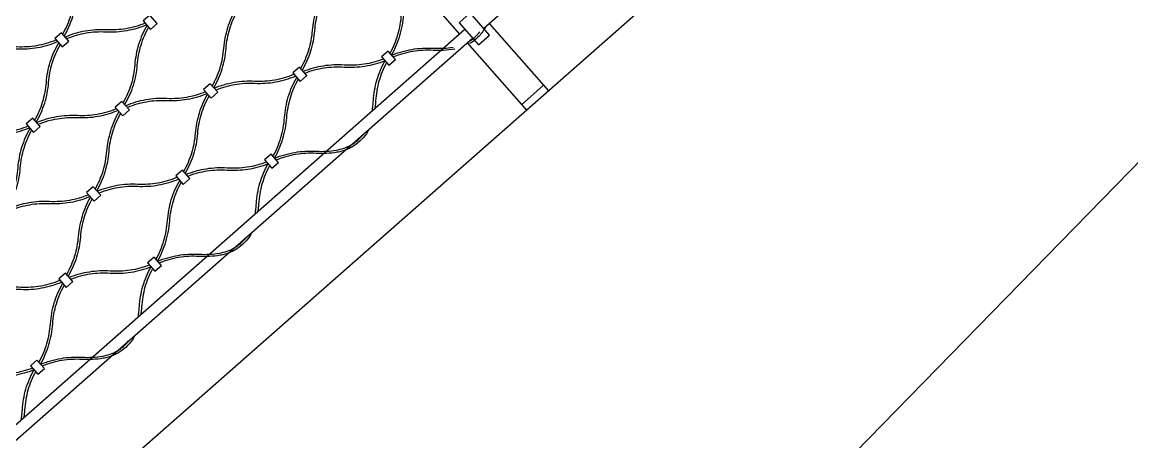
# Model space of a CAD drawing. Header units: millimetres. Extents: x 832728086 to 834530684, y 817551485 to 818349469.
# Drawn here: x 834422721 to 834423475, y 817820346 to 817820631 of the extents above; entities that cross this region are included whole.
import ezdxf

# ---------------------------------------------------------------- set-up
doc = ezdxf.new("R2010")
doc.units = ezdxf.units.MM
doc.header["$LTSCALE"] = 100
doc.layers.add('056-Railing-l', color=6, linetype='Continuous', lineweight=25)
for name, color, linetype in [('A-COLS', 3, 'Continuous'), ('DLN210__', 7, 'Continuous'), ('mesh- l', 8, 'Continuous')]:
    doc.layers.add(name, color=color, linetype=linetype)

msp = doc.modelspace()

# ---------------------------------------------------------------- linework, layer by layer
at = {"layer": '056-Railing-l'}
for points in [[(834423034.4444, 817820626.7149), (834424032.8563, 817821505.3922)], [(834422497.9966, 817821213.6532), (834423017.946, 817820622.852)], [(834422023.2404, 817819747.4366), (834423021.6523, 817820626.1138)], [(834423038.245, 817820630.0597), (834423078.5452, 817820584.2679)], [(834422028.5256, 817819741.4311), (834423026.9375, 817820620.1083)], [(834423023.2312, 817820616.8465), (834423063.5315, 817820571.0547)], [(834423060.2282, 817820574.8081), (834423075.2419, 817820588.0213)]]:
    msp.add_lwpolyline(points, dxfattribs=at)
msp.add_lwpolyline([(834423030.9015, 817820615.6042), (834423038.4083, 817820622.2108), (834423025.1952, 817820637.2245), (834423017.6883, 817820630.6179)], close=True, dxfattribs=at)
at = {"layer": 'A-COLS'}
msp.add_line((834424152.0256, 817821529.0111, 0.0052), (834419835.8825, 817817730.4819, 0.0052), dxfattribs=at)
at = {"layer": 'DLN210__', "color": 5}
msp.add_line((834424875.7779, 817821966.15, 0.0052), (834420265.3112, 817817242.5362), dxfattribs=at)
at = {"layer": 'mesh- l'}
for points in [[(834422764.3992, 817820675.5488, 0.05643381), (834422758.7076, 817820662.6028, 0.05608633), (834422756.0449, 817820648.7127, -0.05520174), (834422753.5118, 817820635.3716, -0.05548959), (834422748.1143, 817820622.9119)], [(834422765.4661, 817820674.3366, 0.05541212), (834422760.0822, 817820661.8885, 0.05509445), (834422757.5549, 817820648.5625, -0.0561917), (834422754.8862, 817820634.6574, -0.05650781), (834422749.1809, 817820621.6999)], [(834422970.7538, 817820609.8165, 0.05501314), (834422976.1154, 817820622.5128, 0.05502564), (834422978.5789, 817820636.0728, -0.05608013), (834422981.1805, 817820650.223, -0.05606721), (834422986.861, 817820663.4414)], [(834422971.8265, 817820608.5977, 0.05606721), (834422977.507, 817820621.8162, 0.05608013), (834422980.1085, 817820635.9664, -0.05502564), (834422982.5721, 817820649.5263, -0.05501314), (834422987.9336, 817820662.2227)], [(834422926.2129, 817820652.131, 0.05643381), (834422920.5213, 817820639.1849, 0.05608633), (834422917.8586, 817820625.2948, -0.05520174), (834422915.3255, 817820611.9537, -0.05548959), (834422909.928, 817820599.494)], [(834422927.2798, 817820650.9187, 0.05541212), (834422921.8959, 817820638.4706, 0.05509445), (834422919.3686, 817820625.1446, -0.0561917), (834422916.7, 817820611.2395, -0.05650781), (834422910.9946, 817820598.2821)], [(834422849.8468, 817820587.5394, 0.05541212), (834422855.2307, 817820599.9876, 0.05509445), (834422857.758, 817820613.3136, -0.0561917), (834422860.4266, 817820627.2187, -0.05650781), (834422866.132, 817820640.1761)], [(834422850.9136, 817820586.3272, 0.05643381), (834422856.6052, 817820599.2733, 0.05608633), (834422859.268, 817820613.1634, -0.05520174), (834422861.801, 817820626.5045, -0.05548959), (834422867.1986, 817820638.9642)], [(834422804.2221, 817820630.2994, -0.05541212), (834422791.1908, 817820626.5407, -0.05509445), (834422777.6517, 817820625.7271, 0.0561917), (834422763.5202, 817820624.8468, 0.05650781), (834422749.9429, 817820620.834)], [(834422805.289, 817820629.0872, -0.05643381), (834422791.7247, 817820625.0866, -0.05608633), (834422777.6088, 817820624.2103, 0.05520174), (834422764.054, 817820623.3928, 0.05548959), (834422751.0095, 817820619.6221)], [(834422805.5198, 817820628.8249, 0.05643381), (834422799.8281, 817820615.8789, 0.05608633), (834422797.1654, 817820601.9888, -0.05520174), (834422794.6323, 817820588.6477, -0.05548959), (834422789.2348, 817820576.188)], [(834422806.5866, 817820627.6127, 0.05541212), (834422801.2027, 817820615.1646, 0.05509445), (834422798.6754, 817820601.8386, -0.0561917), (834422796.0068, 817820587.9335, -0.05650781), (834422790.3014, 817820574.976)], [(834423023.864, 817820617.5462, 0.04696625), (834423028.1263, 817820620.5684, 0.04773522), (834423031.7435, 817820624.3379)], [(834423035.9959, 817820628.0804, -0.07040739), (834423031.2853, 817820621.432, -0.07045259), (834423024.9145, 817820616.3524)], [(834422689.3307, 817820609.4829, -0.05643381), (834422702.895, 817820613.4834, -0.05608633), (834422717.0108, 817820614.3597, 0.05520174), (834422730.5656, 817820615.1772, 0.05548959), (834422743.6101, 817820618.9479)], [(834422690.3975, 817820608.2706, -0.05541212), (834422703.4288, 817820612.0293, -0.05509445), (834422716.9679, 817820612.8429, 0.0561917), (834422731.0994, 817820613.7232, 0.05650781), (834422744.6767, 817820617.736)], [(834422729.1536, 817820564.2334, 0.05541212), (834422734.5375, 817820576.6816, 0.05509445), (834422737.0648, 817820590.0075, -0.0561917), (834422739.7334, 817820603.9127, -0.05650781), (834422745.4388, 817820616.8701)], [(834422730.2204, 817820563.0212, 0.05643381), (834422735.912, 817820575.9672, 0.05608633), (834422738.5748, 817820589.8574, -0.05520174), (834422741.1079, 817820603.1984, -0.05548959), (834422746.5054, 817820615.6581)], [(834422971.9125, 817820608.5, -0.05606931), (834422985.7402, 817820612.4728, -0.05608344), (834423000.1048, 817820613.2737, 0.02711779), (834423006.9116, 817820613.2593, 0.02711429), (834423013.68, 817820613.9815)], [(834423014.8694, 817820612.63, -0.00190048), (834423014.626, 817820612.586, -0.00189297), (834423014.3823, 817820612.5437, -0.0280161), (834423007.2226, 817820611.7405, -0.02801983), (834423000.018, 817820611.7429, 0.05502888), (834422986.2562, 817820611.0046, 0.05501523), (834422972.9867, 817820607.2826)], [(834422966.2497, 817820605.8526, -0.05599755), (834422953.1506, 817820602.3229, -0.0550563), (834422939.5929, 817820601.7622, 0.05611313), (834422925.442, 817820601.1472, 0.05708602), (834422911.7924, 817820597.3755)], [(834422967.3223, 817820604.6338, -0.05708602), (834422953.6727, 817820600.8621, -0.05611313), (834422939.5219, 817820600.2471, 0.0550563), (834422925.9642, 817820599.6864, 0.05599755), (834422912.8651, 817820596.1567)], [(834422958.6856, 817820570.6985, 0.01408298), (834422959.1766, 817820574.1407, 0.01401475), (834422959.4735, 817820577.6052, -0.05610981), (834422961.8637, 817820591.5666, -0.05708383), (834422967.3223, 817820604.6338)], [(834422968.3965, 817820603.4163, 0.05599537), (834422963.2471, 817820590.8648, 0.05505305), (834422960.9855, 817820577.4851, -0.01031216), (834422960.781, 817820574.871, -0.0103492), (834422960.4686, 817820572.2676)], [(834422851.1444, 817820586.065, -0.05643381), (834422864.7087, 817820590.0656, -0.05608633), (834422878.8245, 817820590.9419, 0.05520174), (834422892.3793, 817820591.7594, 0.05548959), (834422905.4239, 817820595.5301)], [(834422852.2112, 817820584.8528, -0.05541212), (834422865.2426, 817820588.6114, -0.05509445), (834422878.7816, 817820589.4251, 0.0561917), (834422892.9131, 817820590.3053, 0.05650781), (834422906.4905, 817820594.3181)], [(834422891.1812, 817820539.7866, 0.05501314), (834422896.5427, 817820552.4829, 0.05502564), (834422899.0063, 817820566.0429, -0.05608013), (834422901.6078, 817820580.1931, -0.05606721), (834422907.2883, 817820593.4115)], [(834422892.2538, 817820538.5678, 0.05606721), (834422897.9343, 817820551.7863, 0.05608013), (834422900.5358, 817820565.9364, -0.05502564), (834422902.9994, 817820579.4964, -0.05501314), (834422908.3609, 817820592.1927)], [(834422845.3427, 817820583.5755, -0.05541212), (834422832.3113, 817820579.8168, -0.05509445), (834422818.7723, 817820579.0032, 0.0561917), (834422804.6407, 817820578.1229, 0.05650781), (834422791.0634, 817820574.1101)], [(834422846.4095, 817820582.3633, -0.05643381), (834422832.8452, 817820578.3627, -0.05608633), (834422818.7293, 817820577.4864, 0.05520174), (834422805.1745, 817820576.6689, 0.05548959), (834422792.13, 817820572.8982)], [(834422846.6403, 817820582.101, 0.05643381), (834422840.9487, 817820569.155, 0.05608633), (834422838.2859, 817820555.2649, -0.05520174), (834422835.7528, 817820541.9238, -0.05548959), (834422830.3553, 817820529.4641)], [(834422847.7071, 817820580.8888, 0.05541212), (834422842.3232, 817820568.4407, 0.05509445), (834422839.7959, 817820555.1147, -0.0561917), (834422837.1273, 817820541.2096, -0.05650781), (834422831.4219, 817820528.2522)], [(834422730.4512, 817820562.759, -0.05643381), (834422744.0155, 817820566.7596, -0.05608633), (834422758.1313, 817820567.6359, 0.05520174), (834422771.6861, 817820568.4533, 0.05548959), (834422784.7307, 817820572.224)], [(834422731.518, 817820561.5468, -0.05541212), (834422744.5494, 817820565.3054, -0.05509445), (834422758.0884, 817820566.119, 0.0561917), (834422772.2199, 817820566.9993, 0.05650781), (834422785.7973, 817820571.0121)], [(834422770.2741, 817820517.5095, 0.05541212), (834422775.658, 817820529.9577, 0.05509445), (834422778.1853, 817820543.2836, -0.0561917), (834422780.8539, 817820557.1888, -0.05650781), (834422786.5593, 817820570.1462)], [(834422771.3409, 817820516.2973, 0.05643381), (834422777.0325, 817820529.2434, 0.05608633), (834422779.6953, 817820543.1335, -0.05520174), (834422782.2284, 817820556.4746, -0.05548959), (834422787.6259, 817820568.9343)], [(834422724.6495, 817820560.2695, -0.05541212), (834422711.6181, 817820556.5108, -0.05509445), (834422698.0791, 817820555.6972, 0.0561917), (834422683.9475, 817820554.8169, 0.05650781), (834422670.3702, 817820550.8041)], [(834422725.7163, 817820559.0572, -0.05643381), (834422712.152, 817820555.0567, -0.05608633), (834422698.0361, 817820554.1804, 0.05520174), (834422684.4813, 817820553.3629, 0.05548959), (834422671.4368, 817820549.5922)], [(834422725.9471, 817820558.795, 0.05643381), (834422720.2555, 817820545.849, 0.05608633), (834422717.5927, 817820531.9588, -0.05520174), (834422715.0596, 817820518.6178, -0.05548959), (834422709.6621, 817820506.1581)], [(834422727.0139, 817820557.5828, 0.05541212), (834422721.63, 817820545.1347, 0.05509445), (834422719.1027, 817820531.8087, -0.0561917), (834422716.4341, 817820517.9035, -0.05650781), (834422710.7287, 817820504.9461)], [(834422956.4232, 817820558.0504, -0.05861222), (834422952.6163, 817820552.4007, -0.05918417), (834422947.5977, 817820547.7949, -0.02931437), (834422944.7009, 817820545.9557, -0.02849813), (834422941.611, 817820544.4627, -0.02885982), (834422938.2655, 817820543.2965, -0.02750146), (834422934.8096, 817820542.5138, -0.0280161), (834422927.6499, 817820541.7106, -0.02801983), (834422920.4454, 817820541.713, 0.05502888), (834422906.6835, 817820540.9747, 0.05501523), (834422893.414, 817820537.2527)], [(834422892.3399, 817820538.4701, -0.05606931), (834422906.1675, 817820542.4429, -0.05608344), (834422920.5322, 817820543.2438, 0.02749376), (834422927.4332, 817820543.2343, 0.02749016), (834422934.2936, 817820543.9821, 0.04358453), (834422939.491, 817820545.3128, 0.04703204), (834422944.3608, 817820547.5565, 0.04662132), (834422948.584, 817820550.5646, 0.04736718), (834422952.1708, 817820554.308)], [(834422886.677, 817820535.8226, -0.05599755), (834422873.5779, 817820532.2929, -0.0550563), (834422860.0203, 817820531.7323, 0.05611313), (834422845.8694, 817820531.1172, 0.05708602), (834422832.2198, 817820527.3456)], [(834422887.7497, 817820534.6039, -0.05708602), (834422874.1001, 817820530.8322, -0.05611313), (834422859.9492, 817820530.2171, 0.0550563), (834422846.3915, 817820529.6565, 0.05599755), (834422833.2924, 817820526.1268)], [(834422879.1129, 817820500.6685, 0.01408298), (834422879.6039, 817820504.1108, 0.01401475), (834422879.9008, 817820507.5752, -0.05610981), (834422882.291, 817820521.5367, -0.05708383), (834422887.7497, 817820534.6039)], [(834422888.8238, 817820533.3864, 0.05599537), (834422883.6744, 817820520.8349, 0.05505305), (834422881.4128, 817820507.4552, -0.01031216), (834422881.2083, 817820504.8411, -0.0103492), (834422880.896, 817820502.2377)], [(834422771.5717, 817820516.0351, -0.05643381), (834422785.136, 817820520.0357, -0.05608633), (834422799.2519, 817820520.912, 0.05520174), (834422812.8067, 817820521.7294, 0.05548959), (834422825.8512, 817820525.5001)], [(834422772.6386, 817820514.8229, -0.05541212), (834422785.6699, 817820518.5815, -0.05509445), (834422799.209, 817820519.3951, 0.0561917), (834422813.3405, 817820520.2754, 0.05650781), (834422826.9178, 817820524.2882)], [(834422811.6085, 817820469.7567, 0.05501314), (834422816.97, 817820482.453, 0.05502564), (834422819.4336, 817820496.013, -0.05608013), (834422822.0351, 817820510.1632, -0.05606721), (834422827.7156, 817820523.3816)], [(834422812.6811, 817820468.5379, 0.05606721), (834422818.3616, 817820481.7564, 0.05608013), (834422820.9632, 817820495.9065, -0.05502564), (834422823.4267, 817820509.4665, -0.05501314), (834422828.7883, 817820522.1628)], [(834422765.77, 817820513.5456, -0.05541212), (834422752.7387, 817820509.7869, -0.05509445), (834422739.1996, 817820508.9733, 0.0561917), (834422725.0681, 817820508.093, 0.05650781), (834422711.4908, 817820504.0802)], [(834422766.8368, 817820512.3333, -0.05643381), (834422753.2725, 817820508.3328, -0.05608633), (834422739.1567, 817820507.4565, 0.05520174), (834422725.6019, 817820506.639, 0.05548959), (834422712.5573, 817820502.8683)], [(834422767.0676, 817820512.0711, 0.05643381), (834422761.376, 817820499.1251, 0.05608633), (834422758.7133, 817820485.235, -0.05520174), (834422756.1802, 817820471.8939, -0.05548959), (834422750.7826, 817820459.4342)], [(834422768.1344, 817820510.8589, 0.05541212), (834422762.7505, 817820498.4108, 0.05509445), (834422760.2232, 817820485.0848, -0.0561917), (834422757.5546, 817820471.1797, -0.05650781), (834422751.8492, 817820458.2222)], [(834422876.8505, 817820488.0205, -0.05861222), (834422873.0436, 817820482.3708, -0.05918417), (834422868.0251, 817820477.765, -0.02931437), (834422865.1283, 817820475.9258, -0.02849813), (834422862.0384, 817820474.4328, -0.02885982), (834422858.6929, 817820473.2666, -0.02750146), (834422855.2369, 817820472.4839, -0.0280161), (834422848.0772, 817820471.6807, -0.02801983), (834422840.8727, 817820471.683, 0.05502888), (834422827.1109, 817820470.9447, 0.05501523), (834422813.8413, 817820467.2228)], [(834422812.7672, 817820468.4402, -0.05606931), (834422826.5948, 817820472.413, -0.05608344), (834422840.9595, 817820473.2139, 0.02749376), (834422847.8605, 817820473.2044, 0.02749016), (834422854.7209, 817820473.9521, 0.04358453), (834422859.9184, 817820475.2828, 0.04703204), (834422864.7881, 817820477.5265, 0.04662132), (834422869.0114, 817820480.5347, 0.04736718), (834422872.5981, 817820484.2781)], [(834422807.1044, 817820465.7927, -0.05599755), (834422794.0052, 817820462.263, -0.0550563), (834422780.4476, 817820461.7024, 0.05611313), (834422766.2967, 817820461.0873, 0.05708602), (834422752.6471, 817820457.3157)], [(834422808.177, 817820464.5739, -0.05708602), (834422794.5274, 817820460.8023, -0.05611313), (834422780.3765, 817820460.1872, 0.0550563), (834422766.8189, 817820459.6266, 0.05599755), (834422753.7197, 817820456.0969)], [(834422799.5403, 817820430.6386, 0.01408298), (834422800.0312, 817820434.0809, 0.01401475), (834422800.3281, 817820437.5453, -0.05610981), (834422802.7183, 817820451.5068, -0.05708383), (834422808.177, 817820464.5739)], [(834422809.2511, 817820463.3565, 0.05599537), (834422804.1018, 817820450.805, 0.05505305), (834422801.8401, 817820437.4252, -0.01031216), (834422801.6356, 817820434.8112, -0.0103492), (834422801.3233, 817820432.2078)], [(834422691.999, 817820446.0052, -0.05643381), (834422705.5633, 817820450.0057, -0.05608633), (834422719.6792, 817820450.8821, 0.05520174), (834422733.234, 817820451.6995, 0.05548959), (834422746.2785, 817820455.4702)], [(834422693.0659, 817820444.7929, -0.05541212), (834422706.0972, 817820448.5516, -0.05509445), (834422719.6363, 817820449.3652, 0.0561917), (834422733.7678, 817820450.2455, 0.05650781), (834422747.3451, 817820454.2583)], [(834422732.0358, 817820399.7268, 0.05501314), (834422737.3974, 817820412.4231, 0.05502564), (834422739.8609, 817820425.9831, -0.05608013), (834422742.4624, 817820440.1332, -0.05606721), (834422748.143, 817820453.3517)], [(834422733.1084, 817820398.508, 0.05606721), (834422738.789, 817820411.7264, 0.05608013), (834422741.3905, 817820425.8766, -0.05502564), (834422743.854, 817820439.4366, -0.05501314), (834422749.2156, 817820452.1329)], [(834422733.1945, 817820398.4103, -0.05606931), (834422747.0221, 817820402.3831, -0.05608344), (834422761.3868, 817820403.184, 0.02749376), (834422768.2878, 817820403.1745, 0.02749016), (834422775.1482, 817820403.9222, 0.04358453), (834422780.3457, 817820405.2529, 0.04703204), (834422785.2154, 817820407.4966, 0.04662132), (834422789.4387, 817820410.5048, 0.04736718), (834422793.0254, 817820414.2482)], [(834422797.2779, 817820417.9906, -0.05861222), (834422793.471, 817820412.3409, -0.05918417), (834422788.4524, 817820407.7351, -0.02931437), (834422785.5556, 817820405.8959, -0.02849813), (834422782.4657, 817820404.4029, -0.02885982), (834422779.1202, 817820403.2367, -0.02750146), (834422775.6642, 817820402.454, -0.0280161), (834422768.5046, 817820401.6508, -0.02801983), (834422761.3, 817820401.6531, 0.05502888), (834422747.5382, 817820400.9148, 0.05501523), (834422734.2687, 817820397.1928)], [(834422727.5317, 817820395.7628, -0.05599755), (834422714.4325, 817820392.2331, -0.0550563), (834422700.8749, 817820391.6725, 0.05611313), (834422686.724, 817820391.0574, 0.05708602), (834422673.0744, 817820387.2857)], [(834422728.6043, 817820394.544, -0.05708602), (834422714.9547, 817820390.7724, -0.05611313), (834422700.8038, 817820390.1573, 0.0550563), (834422687.2462, 817820389.5967, 0.05599755), (834422674.147, 817820386.067)], [(834422719.9676, 817820360.6087, 0.01408298), (834422720.4586, 817820364.051, 0.01401475), (834422720.7554, 817820367.5154, -0.05610981), (834422723.1457, 817820381.4769, -0.05708383), (834422728.6043, 817820394.544)], [(834422729.6785, 817820393.3266, 0.05599537), (834422724.5291, 817820380.7751, 0.05505305), (834422722.2675, 817820367.3953, -0.01031216), (834422722.0629, 817820364.7813, -0.0103492), (834422721.7506, 817820362.1779)]]:
    msp.add_lwpolyline(points, format="xyb", dxfattribs=at)
for points in [[(834422812.4406, 817820630.0429), (834422807.3764, 817820635.7971), (834422802.8723, 817820631.8332), (834422807.9364, 817820626.0789)], [(834422812.4406, 817820630.0429), (834422807.3764, 817820635.7971), (834422802.8723, 817820631.8332), (834422807.9364, 817820626.0789)], [(834422752.3976, 817820618.0449), (834422747.3334, 817820623.7991), (834422742.8293, 817820619.8351), (834422747.8935, 817820614.0809)], [(834422964.9035, 817820607.3823), (834422969.9676, 817820601.628), (834422974.4717, 817820605.592), (834422969.4076, 817820611.3462)], [(834422904.643, 817820596.4173), (834422909.7072, 817820590.663), (834422914.2113, 817820594.627), (834422909.1471, 817820600.3812)], [(834422914.2113, 817820594.627), (834422909.1471, 817820600.3812), (834422904.643, 817820596.4173), (834422909.7072, 817820590.663)], [(834422853.5611, 817820583.319), (834422848.4969, 817820589.0732), (834422843.9928, 817820585.1093), (834422849.057, 817820579.355)], [(834422853.5611, 817820583.319), (834422848.4969, 817820589.0732), (834422843.9928, 817820585.1093), (834422849.057, 817820579.355)], [(834422793.5181, 817820571.321), (834422788.454, 817820577.0752), (834422783.9498, 817820573.1113), (834422789.014, 817820567.357)], [(834422732.8679, 817820560.013), (834422727.8037, 817820565.7672), (834422723.2996, 817820561.8032), (834422728.3638, 817820556.049)], [(834422885.3308, 817820537.3523), (834422890.395, 817820531.5981), (834422894.8991, 817820535.5621), (834422889.8349, 817820541.3163)], [(834422825.0704, 817820526.3874), (834422830.1345, 817820520.6331), (834422834.6386, 817820524.5971), (834422829.5745, 817820530.3513)], [(834422834.6386, 817820524.5971), (834422829.5745, 817820530.3513), (834422825.0704, 817820526.3874), (834422830.1345, 817820520.6331)], [(834422773.9884, 817820513.2891), (834422768.9242, 817820519.0433), (834422764.4201, 817820515.0794), (834422769.4843, 817820509.3251)], [(834422805.7581, 817820467.3224), (834422810.8223, 817820461.5682), (834422815.3264, 817820465.5321), (834422810.2622, 817820471.2864)], [(834422745.4977, 817820456.3575), (834422750.5618, 817820450.6032), (834422755.066, 817820454.5672), (834422750.0018, 817820460.3214)], [(834422755.066, 817820454.5672), (834422750.0018, 817820460.3214), (834422745.4977, 817820456.3575), (834422750.5618, 817820450.6032)], [(834422726.1854, 817820397.2925), (834422731.2496, 817820391.5383), (834422735.7537, 817820395.5022), (834422730.6896, 817820401.2565)]]:
    msp.add_lwpolyline(points, close=True, dxfattribs=at)
for points in [[(834422747.3334, 817820623.7991), (834422742.8293, 817820619.8351)], [(834422752.3976, 817820618.0449), (834422747.3334, 817820623.7991)], [(834422742.8293, 817820619.8351), (834422747.8935, 817820614.0809)], [(834422747.8935, 817820614.0809), (834422752.3976, 817820618.0449)], [(834422788.454, 817820577.0752), (834422783.9498, 817820573.1113)], [(834422783.9498, 817820573.1113), (834422789.014, 817820567.357)], [(834422793.5181, 817820571.321), (834422788.454, 817820577.0752)], [(834422789.014, 817820567.357), (834422793.5181, 817820571.321)]]:
    msp.add_lwpolyline(points, dxfattribs=at)

doc.saveas('drawing.dxf')
